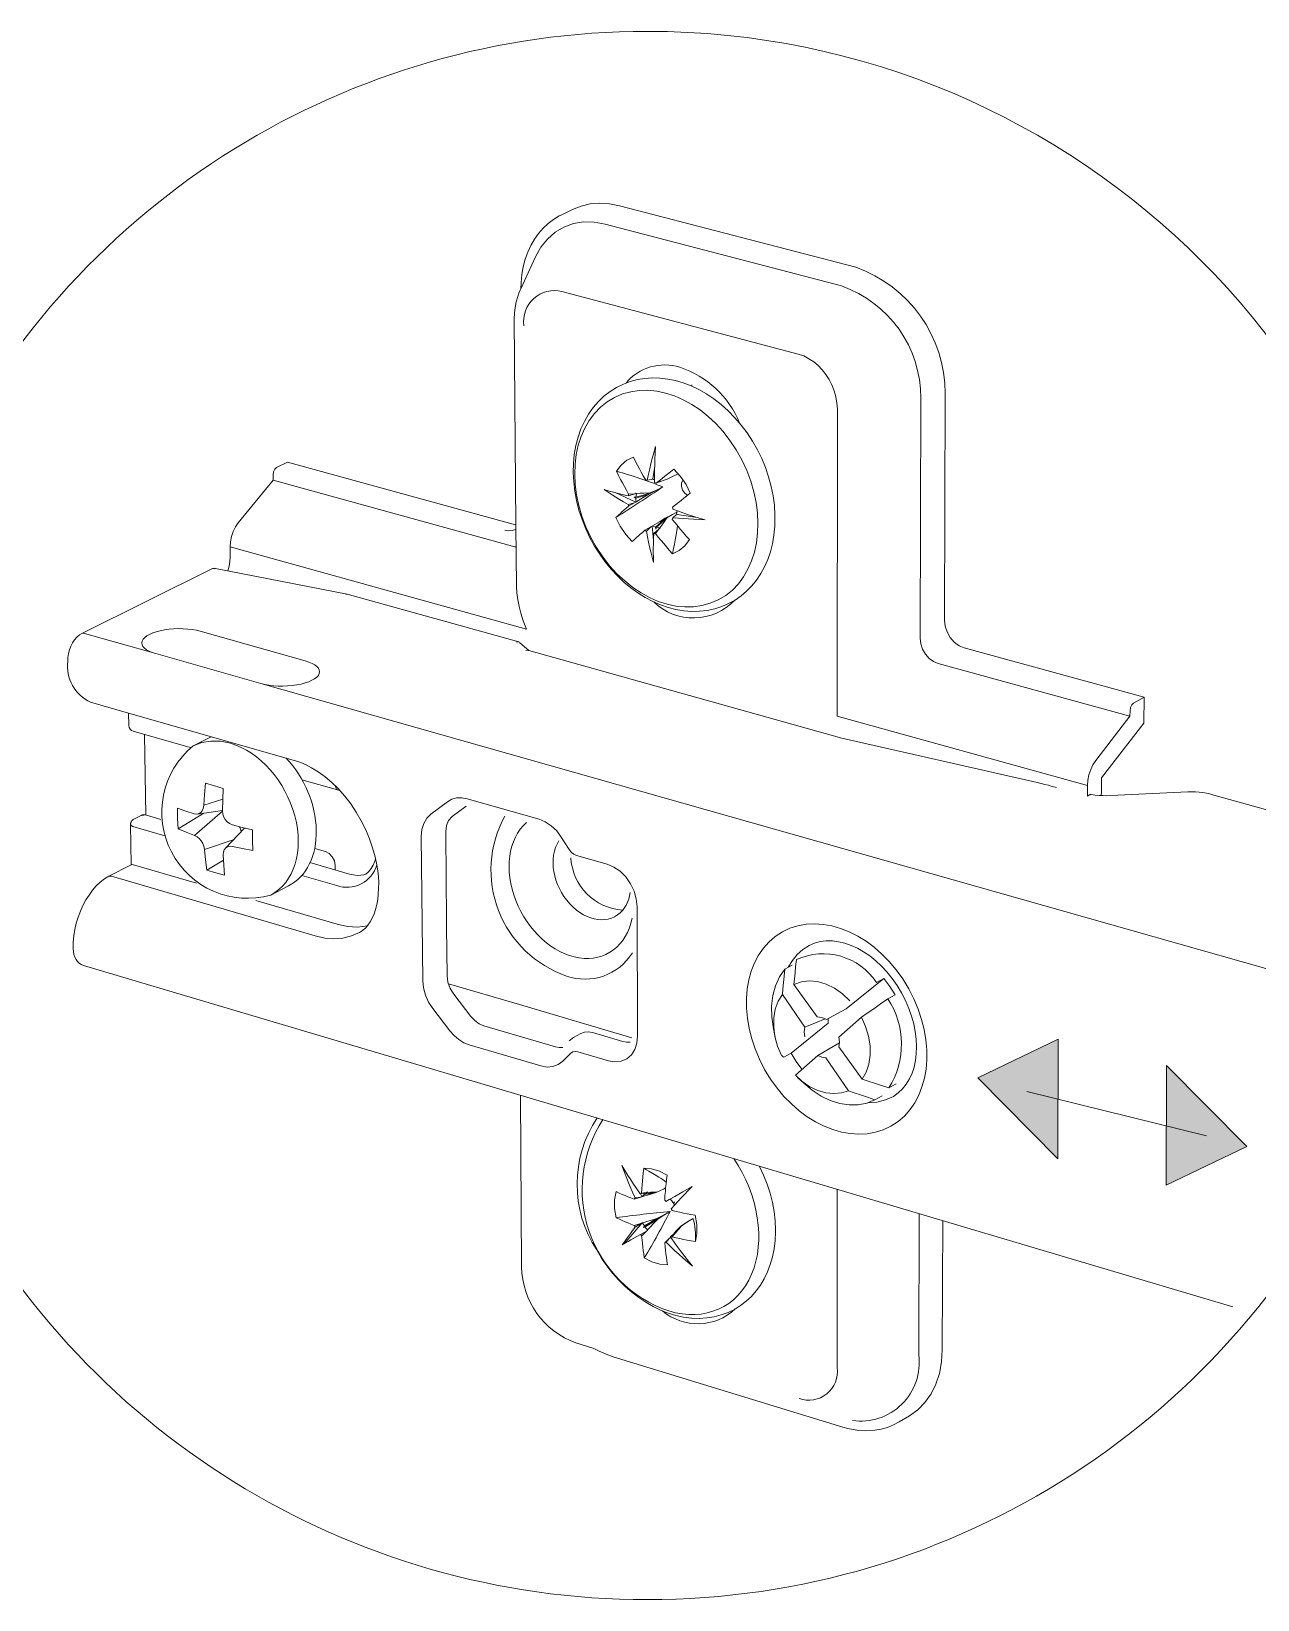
# Model space of a CAD drawing. Header units: metres. Extents: x -8.4 to 7.9, y -3.9 to 2.
# Drawn here: x 1.4515 to 1.593, y -2.1917 to -2.0108 of the extents above; entities that cross this region are included whole.
import ezdxf

# ---------------------------------------------------------------- set-up
doc = ezdxf.new("R2010")
doc.units = ezdxf.units.M
doc.header["$MEASUREMENT"] = 0
doc.layers.add('PDF15_Geometry_Num_Penna__7', color=7, linetype='Continuous', lineweight=18)
doc.layers.add('PDF15_Solid Fills_Num_Penna__7', color=7, linetype='Continuous', lineweight=18)

msp = doc.modelspace()

# ---------------------------------------------------------------- hatches: boundary and pattern name
at = {"layer": 'PDF15_Solid Fills_Num_Penna__7', "linetype": 'Continuous', "lineweight": 18}
for points in [[(1.560693547857015, -2.131476343434425), (1.569944790887308, -2.140825877198781), (1.569976065211783, -2.12704879264095)], [(1.591726464331733, -2.139426574566575), (1.582475221301439, -2.130077040802218), (1.582443946976965, -2.14385412536005)]]:
    msp.add_hatch(color=7, dxfattribs=at).paths.add_polyline_path(points)

# ---------------------------------------------------------------- linework, layer by layer
at = {"layer": 'PDF15_Geometry_Num_Penna__7', "color": 7, "linetype": 'Continuous', "lineweight": 18, "flags": 128}
for points in [[(1.613008493211338, -2.102077138100118, 0.002650102228188012), (1.613012960971977, -2.10123422059285, 0.4142055559349666), (1.522573571605644, -2.010794831226518, 0.2849895818995857), (1.441535839877793, -2.061039267375268)], [(1.55914219243772, -2.0819098155), (1.558543512512064, -2.081659620904203), (1.557990999446346, -2.081242629911209), (1.557514438311494, -2.080700541620315), (1.557154038953264, -2.080067608863092), (1.556929161667756, -2.079378084471104), (1.556862145258168, -2.078690049332663), (1.556929310593112, -2.052566010397618, 0.3195332450409939), (1.546617719037774, -2.038005578474376), (1.519374803913312, -2.030901839058005)], [(1.556138219109258, -2.083704961724841), (1.555584216789994, -2.083478595185787), (1.555077870584215, -2.083107771052731), (1.554659390337674, -2.082634188424973), (1.554342179332289, -2.082066782823791), (1.554139640849977, -2.081435339320114), (1.554071135186843, -2.080778578506147), (1.554139194073914, -2.053095142182658, 0.3193167631277198), (1.544968370735126, -2.040152039610816), (1.517713541582293, -2.033014047362877)], [(1.54450446825542, -2.054384240052429), (1.544459790649027, -2.053670887603699), (1.544334693351129, -2.052938174858866), (1.544144068897189, -2.052248650466879), (1.543859621469824, -2.051562104581985), (1.543543899717986, -2.050948532120864), (1.543171586331384, -2.050361766223578), (1.542754595338389, -2.049821167186232), (1.542291437485456, -2.049346095304927), (1.541771687997759, -2.04890527625519), (1.541229599706866, -2.048546366150506), (1.540619005752838, -2.048229155145121), (1.539997987023986, -2.048016191887984), (1.512734222349874, -2.040794801441446, 0.5384057657550445), (1.508351349162795, -2.044750258860708)], [(1.533232457087997, -2.055978634899218, 0.2200815542069322), (1.526320682453767, -2.049537762236342, 0.3057127767741586), (1.520120919940063, -2.051359119323608)], [(1.520832038508474, -2.069631813561984), (1.520085922481722, -2.068817191872099), (1.519452989724499, -2.067880451391408), (1.518955579039998, -2.06686329121921, 0.004392135110388998), (1.524377802277119, -2.06334016410447), (1.523621708251607, -2.063725285071571), (1.523734891521134, -2.063679118211633)], [(1.472627581867594, -2.072770117560332), (1.472694598277183, -2.072738843235858), (1.472763103940317, -2.072726929207486, 0.1526109228817179), (1.472321838114516, -2.07279379669172), (1.457345904451826, -2.080260913973416), (1.457085285081205, -2.080405371567418), (1.456781477357737, -2.080664501684493), (1.456508943958744, -2.080972777168599), (1.456272152644865, -2.081321262498459), (1.456080038937379, -2.081705489913432), (1.455923667315005, -2.082122480906427), (1.455798570017107, -2.08255287518134), (1.455731553607519, -2.083014543780726), (1.455707725550777, -2.08345685208401, 0.3220877746229376), (1.458350852744943, -2.088165573947046), (1.462732236678479, -2.089419525433122), (1.462766489510046, -2.090864101373139, 0.3482074046305161), (1.46326464482132, -2.091507458905188), (1.469836720721623, -2.093392853894942)], [(1.47447902187649, -2.092898272792179), (1.473338253659941, -2.092671906253125), (1.472219824246587, -2.092648078196382), (1.471169900496369, -2.092831256382591), (1.470186993155739, -2.093203569769194, 0.8102075464392725), (1.479132492432954, -2.110426191331996), (1.481199576355371, -2.109344993257303)], [(1.506125659737683, -2.10132506505918, 0.4649187037789394), (1.513263651985622, -2.119745642174715, 0.3509989021396029), (1.520853930535606, -2.117081367580189)], [(1.482712062257103, -2.108145846301734), (1.486756874889151, -2.109320867349851, 0.4285655854183933), (1.491375645837984, -2.106935827795277)], [(1.513749446492461, -2.10610095225716, 0.3771193290942174), (1.519736990375799, -2.112145236700616), (1.520142067340422, -2.111568895578156), (1.520436939542611, -2.110888306707446), (1.520617139221726, -2.110121341131046)], [(1.542189125766817, -2.12445495973917), (1.539501023115549, -2.120729294142118), (1.539557614750312, -2.120085936610069), (1.539624631159901, -2.119393433710989), (1.539693136823036, -2.118648806937784), (1.539772067260996, -2.117849077783363, -0.3692443407298804), (1.549022416739161, -2.120511267422924), (1.549859377232243, -2.120048109569991), (1.545533095679925, -2.123529984361495)], [(1.544685561486663, -2.127910176892194), (1.547384088912756, -2.131636289265309), (1.548063188529919, -2.131862655804364), (1.548795901274752, -2.13211285040016), (1.549598608936267, -2.132371980517235), (1.550456418978998, -2.132654938691053, 0.2917910106830705), (1.550333555561419, -2.122375068236255), (1.549486170293513, -2.122973748161911), (1.548693887406823, -2.123529239734722), (1.547959685408443, -2.124037075194047), (1.547283862149083, -2.124509615344323), (1.544674689935774, -2.126792641030968)], [(1.516405083416418, -2.16269913973631), (1.514348573194181, -2.162065015576249, -0.3131476000606295), (1.508080305017345, -2.153289440128679), (1.507932868916251, -2.133477900200799)], [(1.441505756956155, -2.141366774086837, 0.2851805604693938), (1.522573273754935, -2.191672269630991, 0.2943763051949701), (1.604966226210019, -2.13857442368732)], [(1.540089129341026, -2.168493378509325, 0.559375794138117), (1.544482725153642, -2.164912766207693), (1.544482725153642, -2.144334260703412)], [(1.521079254597177, -2.148513404005345), (1.520695027182204, -2.148364478650704), (1.520334627823973, -2.148220021056702), (1.520005502790216, -2.148083009730433), (1.519691270291924, -2.147948976911256), (1.519353209736889, -2.147800051556615), (1.518979407096741, -2.147631765905871, -0.01176958535517779), (1.525214018143428, -2.146899202086392)], [(1.523779866978236, -2.147780840185867), (1.524467902116676, -2.147326617854212), (1.525214018143428, -2.146899202086392, -0.0169326956545126), (1.522232532543516, -2.152247707272966), (1.522164026880382, -2.151800931209043), (1.522107435245619, -2.151389897230234), (1.522062757639226, -2.151008648322354), (1.522018080032833, -2.150613996132555), (1.521971913172895, -2.150188069618282), (1.521927235566503, -2.149723422511802), (1.521860219156914, -2.14964151356675), (1.521779799465408, -2.1495628809795), (1.521373233247238, -2.149790736772101), (1.521012833889007, -2.149990296747319), (1.520695622883622, -2.150188367468991), (1.520379901131784, -2.150362610133921), (1.520040351323202, -2.150554723841408), (1.519691865993342, -2.150761730084359), (1.519928657307222, -2.150410266247406), (1.520165448621101, -2.150069227185279), (1.520391815160155, -2.149754994686987), (1.520628606474034, -2.149437783681601), (1.520887736591109, -2.149101212380113), (1.521181119539752, -2.148716984965139)], [(1.528116871156088, -2.147347020627798), (1.528285156806832, -2.14841183691348), (1.528297070835204, -2.149426018578585), (1.52812878518446, -2.15037765159474, 0.07666360257734588), (1.5278797819915, -2.147698931240814), (1.527133665964749, -2.148129325515726)], [(1.546233193772092, -2.17102079070293, 0.4960148738410614), (1.553889446254181, -2.163455382687177), (1.553923699085748, -2.147134653072079)]]:
    msp.add_lwpolyline(points, format="xyb", dxfattribs=at)
for points in [[(1.513953027452255, -2.031332977959691), (1.514947848821257, -2.030936836516346), (1.515997772571475, -2.03069855594892), (1.517093863181632, -2.030609200736136), (1.518234631398181, -2.030676217145724), (1.519375399614731, -2.030902583684778)], [(1.512699224891533, -2.031941338033399), (1.512405841942891, -2.032088774134493), (1.511750570382471, -2.032481937070745), (1.511129551653618, -2.032958498205597), (1.510554699784704, -2.033500586496489), (1.510034950297007, -2.034099266422146), (1.509559878415703, -2.03476496275739), (1.509141398169162, -2.035488739980945), (1.508791423585756, -2.036254216303799), (1.508498040637113, -2.037068837993686), (1.508271674098059, -2.037938562064788), (1.508101899193768, -2.038842538967459), (1.50801403323453, -2.039776300941057), (1.507990205177788, -2.040480717868509), (1.509684975713601, -2.03678885832696)], [(1.509684528937537, -2.036789454028379), (1.510293633638019, -2.035693363418222), (1.511050174439594, -2.034744708909159), (1.51194372656744, -2.033962850797295), (1.512959397486091, -2.033367149378731), (1.514055488096248, -2.032969518681839), (1.515230509144365, -2.032775915720806), (1.516460632573699, -2.032789319002724), (1.517714584059775, -2.033014196288232)], [(1.512699373816888, -2.03194074233198), (1.513953325302964, -2.031333126885045)], [(1.507910083336991, -2.0406521309517), (1.507762647235896, -2.040999127028014), (1.50762861441672, -2.041359526386245), (1.507448414737604, -2.041982034368643), (1.507324806693252, -2.042626881154239), (1.507256301030117, -2.043285131221752), (1.507232472973375, -2.043947849049903), (1.507414161906036, -2.067711867889954), (1.507469264287254, -2.07482603208115)], [(1.507910232262346, -2.040652279877055), (1.507990651953852, -2.040481015719218)], [(1.515964413292035, -2.069189505258701), (1.515467002607534, -2.0681529847904), (1.515048522360993, -2.067092636265357), (1.514688123002762, -2.066006970430025), (1.514417078857316, -2.064910879819867), (1.514213051121458, -2.063825213984535), (1.514089443077106, -2.062741037402749), (1.514031362188796, -2.061668774849335), (1.514055190245538, -2.060621829606209), (1.514156459486694, -2.059579352123723), (1.51433665916581, -2.058575595233443), (1.51458536450806, -2.057592687892813), (1.51491300028827, -2.056654458158576), (1.51531956650644, -2.055784734087473), (1.515784213612919, -2.054947773594391), (1.516335237425091, -2.05418080801799), (1.516933917350748, -2.053479369597631), (1.517578764136343, -2.052871754150696), (1.518280202556701, -2.052329665859803), (1.519036743358277, -2.051853104724953), (1.51982753699142, -2.051470366563525), (1.520616841371018, -2.051175494361337), (1.521441887835728, -2.050961041850654), (1.52229969787846, -2.050827009031476), (1.523157507921192, -2.050768928143166), (1.524039146020665, -2.050791266946363), (1.524931208894964, -2.050895514694612), (1.525823271769263, -2.051077203627274), (1.526704909868738, -2.051333355237256), (1.527619311546233, -2.051686308327755), (1.528523288448903, -2.052100320813656), (1.529403437294831, -2.052609645526529), (1.529439179379945, -2.052633473583271)], [(1.527664584854044, -2.051709093907014), (1.527698837685611, -2.05164058824388), (1.527721176488808, -2.051572082580745)], [(1.529438881529236, -2.052634069284689), (1.530250524712029, -2.053174668322036), (1.531097909979935, -2.053843343164374), (1.531911042416275, -2.054564141880836), (1.532691411274593, -2.055356424767525), (1.533413699244602, -2.056202320781885), (1.534091309608217, -2.057109276191649), (1.53471232833707, -2.058054952193618), (1.535276755431159, -2.05904977356262), (1.53577416611566, -2.060065444481271), (1.536214985165397, -2.061115368231489), (1.536576873777174, -2.062190609291997), (1.536870256725817, -2.063282232141515), (1.537096623264871, -2.064367897976846), (1.537242570112419, -2.065452074558633), (1.537309586522007, -2.06654816516879), (1.537299161747183, -2.06762191697575), (1.537288736972358, -2.067881047092826)], [(1.544494341331304, -2.08976056449525), (1.544504766106129, -2.054384835753848)], [(1.520989899384393, -2.059904754023613), (1.520221444554446, -2.060268131888937), (1.519566172994026, -2.060820644954655), (1.519035998731504, -2.061533997403385), (1.519272790045383, -2.062019494059514), (1.519500645837984, -2.062470737884076), (1.51971360909512, -2.062878793355792), (1.51992955085935, -2.06327344554559), (1.520166342173229, -2.06370086131341), (1.520425472290304, -2.064174443941168)], [(1.522571337725325, -2.062560837723634), (1.52248198251254, -2.062548923695263), (1.522389648792663, -2.062548923695263), (1.522118604647217, -2.062075341067505), (1.521881813333337, -2.061636011271314), (1.521668850076201, -2.061241359081516), (1.521452908311971, -2.060833303609799), (1.521226541772917, -2.060393973813609), (1.520989750459038, -2.059905498650386)], [(1.523418127291813, -2.062809989841949), (1.523418127291813, -2.062074298590022), (1.523418127291813, -2.061408602254777), (1.523430041320184, -2.0607771587511), (1.52345238012338, -2.060147204500969), (1.523485143701401, -2.059442787573517), (1.52353131056134, -2.058686246771941), (1.523327282825482, -2.059399599220671), (1.523157507921192, -2.060054870781091), (1.523001136298818, -2.060649082946108), (1.522864124972549, -2.061240316604033), (1.522718178125001, -2.061862824586432), (1.522570742023906, -2.062561284499698)], [(1.479403238727692, -2.061939223293363), (1.479415152756063, -2.062575134557679), (1.475382254152387, -2.067464353950541)], [(1.479809209244443, -2.061103305277764), (1.479606670762131, -2.061286483463972), (1.479448809886212, -2.061600715962264), (1.479404132279819, -2.061938776517299)], [(1.481064352133356, -2.060483775802457), (1.479808911393734, -2.061103305277763)], [(1.507413864055327, -2.067712165740663), (1.507391525252131, -2.067712165740663), (1.507369186448935, -2.067700251712292), (1.481064501058711, -2.060483329026393)], [(1.52342959454412, -2.060923850225421), (1.523225566808262, -2.062413103771831), (1.523271733668201, -2.062481609434965)], [(1.52359966729912, -2.062909769829558), (1.523960066657351, -2.062628300909286), (1.524287702437562, -2.06235725676384), (1.5246034241894, -2.062110040675136), (1.524920635194785, -2.061871760107711), (1.52525869574982, -2.061600715962264), (1.525653347939618, -2.06129541898525)], [(1.526150609698765, -2.06181591309972), (1.52557575782985, -2.062110785301909)], [(1.525653199014263, -2.061295270059896), (1.526399315041015, -2.062121805778153), (1.52704416182661, -2.063058546258844), (1.52754157251111, -2.064074217177495)], [(1.507435309306396, -2.070251343037291), (1.507244684852455, -2.070229004234094), (1.507030232341772, -2.070184326627702), (1.479415003830708, -2.062575730259098)], [(1.520391666234801, -2.064368195827556), (1.519849577943907, -2.064244587783204), (1.519384930837428, -2.064128426006584), (1.518945601041237, -2.06401822124415), (1.518516696019871, -2.063905037974623), (1.518063962941763, -2.06378589769091), (1.517590380314005, -2.063633993829177), (1.518063962941763, -2.063948226327469), (1.518516696019871, -2.064244587783204), (1.518945601041237, -2.064515631928651), (1.519374506062603, -2.064774762045726), (1.519837663915536, -2.065044316937626), (1.520379752206429, -2.065349613914639)], [(1.522571486650679, -2.062560539872925), (1.523079322110005, -2.062493523463336)], [(1.522763451432811, -2.064189634327342), (1.52373444474507, -2.063678820360923)], [(1.522875443299502, -2.064029539571103), (1.523621559326252, -2.063724242594088)], [(1.523225864658972, -2.062413103771831), (1.523078428557877, -2.062493523463337)], [(1.523417829441104, -2.062493821314045), (1.523338899003144, -2.062481907285674), (1.523270393340009, -2.062481907285674)], [(1.523417829441104, -2.062809245215175), (1.523508673907434, -2.062855412075113), (1.523599518373766, -2.062909025202785)], [(1.524129394785578, -2.062685488245468), (1.523993872712855, -2.062764418683428), (1.523599220523057, -2.062910365530976)], [(1.524863447858603, -2.062447207678043), (1.524513473275197, -2.062575283483034), (1.524094993028656, -2.062719741077036)], [(1.525711428827929, -2.062031259162531), (1.524864043560021, -2.062446760901979)], [(1.525495784914408, -2.062134315507942), (1.525576204605914, -2.0621104874512), (1.525711726678638, -2.06203155701324)], [(1.526704760943383, -2.062528520921677), (1.526534986039093, -2.06285466744834), (1.526512647235896, -2.063273147694881), (1.526636255280248, -2.063700563462701), (1.52689687465087, -2.064063941328024), (1.527234935205905, -2.064311157416729)], [(1.518855650127034, -2.063997669545209), (1.521248880576113, -2.065080356873449)], [(1.518955876890707, -2.066862546592437), (1.519204582232958, -2.066639158560475), (1.519441373546837, -2.066427684556885), (1.519657315311066, -2.066219189060388), (1.51988368185012, -2.066019629085169), (1.520130897938824, -2.06580368732094), (1.520413856112642, -2.065562428246421)], [(1.520379752206429, -2.065350209616058), (1.521113954204809, -2.065158095908572)], [(1.521114698831582, -2.065157946983217), (1.520413260411223, -2.06556302394784), (1.520390921608027, -2.06545132993186), (1.520380496833202, -2.065350060690704)], [(1.521124081128924, -2.064119043709242), (1.520391368384091, -2.064367749051492), (1.520413707187287, -2.064269458317429), (1.520424131962112, -2.064175635344005)], [(1.520424876588885, -2.064174890717232), (1.521124825755697, -2.064118299082469)], [(1.522875145448792, -2.064029539571103), (1.522108179872391, -2.064269309392075), (1.521271219379309, -2.06452397174851), (1.521056766868627, -2.06452397174851)], [(1.5210575114954, -2.06452397174851), (1.521271964006083, -2.064641622778677)], [(1.521114252055518, -2.065158095908572), (1.521249774128241, -2.065079165470612)], [(1.521271219379309, -2.064038177241672), (1.521123783278215, -2.064118596933178)], [(1.522763004656748, -2.064189783252696), (1.522097308321503, -2.064571032160577), (1.521294600659988, -2.065044614788335), (1.521249923053596, -2.065078867619903)], [(1.522763451432811, -2.064189932178051), (1.522051588237628, -2.064401406181641), (1.521271219379309, -2.064641176002613), (1.521271219379309, -2.064840735977832), (1.521295047436052, -2.06504476371369)], [(1.521271666155374, -2.064038028316317), (1.521316343761766, -2.064108023232998), (1.521285069437291, -2.064312050968856), (1.521271666155374, -2.064523524972446)], [(1.521316343761766, -2.064108023232998), (1.521758652065049, -2.064073770401431), (1.522163729029673, -2.064049942344688), (1.522875592224856, -2.064029092795039)], [(1.527540976809692, -2.064073770401431), (1.527155260141172, -2.064382045885537), (1.526806774811313, -2.064648622270345), (1.526489563805927, -2.064895838359049), (1.526173842054089, -2.065146032954845), (1.525846206273878, -2.065408141579014), (1.525484317662101, -2.065689610499285)], [(1.524649739974693, -2.066954135685541), (1.523982554385902, -2.067348787875339), (1.523181335977934, -2.067813434981819)], [(1.523564074139361, -2.068221192602826), (1.52353131056134, -2.06796206248575), (1.524119565712172, -2.06742742046259), (1.524649739974693, -2.066953837834832)], [(1.524005786741226, -2.068060502145168), (1.523813673033739, -2.068041141849065), (1.523621559326252, -2.067991996482033), (1.524266406111848, -2.067427569387944), (1.524830833205937, -2.066921223182165)], [(1.524830088579163, -2.066920776406102), (1.524468199967386, -2.067442015147344), (1.524253747456703, -2.067735398095987), (1.524005042114453, -2.068061544622651)], [(1.525439491130354, -2.066536846841837), (1.524650186750757, -2.066953837834832)], [(1.525993493449618, -2.06624301711713), (1.525496082765117, -2.066502147234206), (1.524830386429873, -2.066920627480747)], [(1.52548491336352, -2.071045561953591), (1.52625187893992, -2.070682184088267), (1.526919064528711, -2.070129671022549), (1.527450728044779, -2.069419297080912), (1.527078414658177, -2.069000816834371), (1.52673737559605, -2.068613610912305), (1.526423143097758, -2.068253211554073), (1.526128270895568, -2.067892812195843), (1.525812549143729, -2.067508584780869), (1.525461085306777, -2.067079679759503)], [(1.52585782245154, -2.066580630896102), (1.525507847868134, -2.066888906380208), (1.525484019811392, -2.066987197114271), (1.525461681008196, -2.067079530834149)], [(1.525484466587455, -2.065690355126058), (1.525508294644198, -2.065791624367214), (1.525518719419023, -2.065903318383195)], [(1.525508443569553, -2.066888757454853), (1.526162225876426, -2.066943859836071), (1.526771330576908, -2.066987048188917), (1.527337246924543, -2.067034704302402), (1.527925502075375, -2.067065978626876), (1.528567370353877, -2.06710172071199), (1.529268808774236, -2.067135973543557), (1.528567370353877, -2.066931945807699), (1.5279359268502, -2.066729407325388), (1.527347671699368, -2.066537293617901), (1.526783244605279, -2.066357093938786), (1.526186053933169, -2.066144130681649), (1.525518868344377, -2.065902871607131)], [(1.52600510962728, -2.066502742935624), (1.525857673526185, -2.066580184120038)], [(1.52600481177657, -2.066503338637043), (1.525960134170179, -2.066446747002279), (1.525982472973375, -2.066266547323163), (1.52600481177657, -2.066074433615677)], [(1.528320452115882, -2.066850185788002), (1.526004662851216, -2.066503189711688)], [(1.4741969572548, -2.073009291679885), (1.474344393355894, -2.072489542192189), (1.474433748568679, -2.071944475394203), (1.474468001400246, -2.071426215160053), (1.474444173343504, -2.070251194111936), (1.474478426175071, -2.069655492693372), (1.47460352347297, -2.06905532351417), (1.474795637180456, -2.068465579109791), (1.475065192072357, -2.067929447833084), (1.475382403077742, -2.067464800726605)], [(1.506125659737684, -2.068334375872353), (1.506556054012596, -2.068399903028395), (1.506971555752044, -2.068365650196827), (1.507357272420564, -2.068230128124104)], [(1.522289273103635, -2.068334375872353), (1.522016739704642, -2.068581591961057), (1.521768034362391, -2.068794555218193), (1.521531243048512, -2.069000072207598), (1.52131679053783, -2.069189207407992), (1.521090423998775, -2.069405149172221), (1.520831293881701, -2.069631515711275)], [(1.522468877081331, -2.068436240814927), (1.522592485125684, -2.06911087267145), (1.522717582423582, -2.069709552597107), (1.522841190467934, -2.070262065662825), (1.522978201794204, -2.070819046489182), (1.523136062670123, -2.071426661936117), (1.523305837574414, -2.072061083946887), (1.523282009517671, -2.071469850288962), (1.523271584742846, -2.070908401701966), (1.523271584742846, -2.070390141467816), (1.523282009517671, -2.069879327501398), (1.523292434292496, -2.069314900407309), (1.52332817637761, -2.068695370932002)], [(1.522988924419738, -2.067930043534503), (1.523136360520832, -2.067857070110729)], [(1.52329288106856, -2.069484079610181), (1.523136509446187, -2.067857814737502)], [(1.52318088920187, -2.067813881757883), (1.523349174852614, -2.067892812195843), (1.523530863785276, -2.067962807112524)], [(1.523327729601546, -2.068695073081293), (1.523904070724006, -2.0681946838897)], [(1.525484317662101, -2.071046306580364), (1.525112004275499, -2.070614423051905), (1.524773943720464, -2.07023913115821), (1.524479071518274, -2.069880221053526), (1.524173774541261, -2.069515353934655), (1.523847628014597, -2.069122190998403), (1.523508078206016, -2.068706689258955), (1.523417233739685, -2.068694775230584), (1.523327878526901, -2.068694775230584)], [(1.523903623947942, -2.068194832815054), (1.523507482504598, -2.068707136035019)], [(1.523564818766134, -2.068221043677471), (1.523621410400898, -2.067991698631324)], [(1.523903326097233, -2.068194832815054), (1.524038848169956, -2.068130794912559), (1.524006084591935, -2.068060799995878)], [(1.526072126036869, -2.067836965187852), (1.525981281570537, -2.068387989000024), (1.52586809830101, -2.069067088617186), (1.525790657116597, -2.069475144088902), (1.525711726678638, -2.069924898659918), (1.525607478930389, -2.070443158894068), (1.525483870886037, -2.071046306580364)], [(1.508622840084302, -2.079759780155049), (1.474444471194213, -2.070250896261227)], [(1.472763550716381, -2.072726631356777), (1.487942022861383, -2.07569918143541), (1.487953936889754, -2.075708116956688)], [(1.487784906612236, -2.075731349312012), (1.48786234779665, -2.075700074987537), (1.48794127823461, -2.075700074987537)], [(1.4879537879644, -2.075707372329915), (1.507741499835538, -2.081220588958722), (1.507820430273497, -2.081251863283196), (1.507888935936632, -2.081309944171506), (1.508916520883654, -2.082215410327723), (1.508836101192148, -2.082188603763887)], [(1.507469562137963, -2.074826627782569), (1.507515728997902, -2.075571254555773), (1.507627423013882, -2.076350134160545), (1.507786773143348, -2.077118588990492), (1.507990800879206, -2.077909382623636), (1.508260355771106, -2.078779106694739), (1.508622244382884, -2.079760524781822)], [(1.471000274517433, -2.07998957197726), (1.48311981987811, -2.083410387373362)], [(1.457345308750408, -2.080260020421288), (1.457492744851502, -2.080213853561349), (1.457649116473875, -2.080236192364545)], [(1.45764926539923, -2.080236788065964), (1.465871434228954, -2.082564491359001)], [(1.507481178315625, -2.081231609434965), (1.507606275613523, -2.081207781378223), (1.507741797686247, -2.08122118466014)], [(1.465872178855728, -2.082564491359001), (1.478003638244776, -2.086007645558299)], [(1.508566099524184, -2.082203049523287), (1.508701621596907, -2.082179221466546), (1.50883714366963, -2.08218964624137)], [(1.545013495117582, -2.092299295015813), (1.508916967659718, -2.082215559253077)], [(1.556138516959968, -2.083705259575551), (1.578264356898968, -2.089791838819725), (1.578276270927339, -2.089145502780583)], [(1.559142043512365, -2.081909666574645), (1.579890323920937, -2.087601593629021), (1.578681050041253, -2.088267289964266)], [(1.478002893618003, -2.086007645558299), (1.596516201587693, -2.119608184072382)], [(1.579890770697001, -2.087601742554376), (1.579866942640259, -2.090571314125915), (1.574989637275769, -2.096897663191061)], [(1.578681645742672, -2.088267885665684), (1.57847910726036, -2.088471913401542), (1.578333160412812, -2.088789124406928), (1.578276568778048, -2.089146545258066)], [(1.482000943688693, -2.094928721077354), (1.462732981305252, -2.089419972209186)], [(1.544494043480595, -2.089760862345959), (1.573361734224189, -2.097790917468197), (1.573406411830581, -2.097177345007077), (1.57353150912848, -2.096557815531771), (1.573735536864338, -2.095947221577743), (1.573996156234959, -2.095382794483654), (1.574311877986798, -2.09490772260235)], [(1.574311431210734, -2.094908318303768), (1.578263910122904, -2.089791243118306)], [(1.464720390162935, -2.101177331107377), (1.464562529287015, -2.091882899724238)], [(1.472265544330462, -2.092142178766667), (1.470186546379675, -2.093204016545257)], [(1.569770994998442, -2.098003285023915), (1.569285498342313, -2.097878187726017), (1.5688551040674, -2.097751601174572), (1.568438113074406, -2.097654799694055), (1.568007718799493, -2.097537148663889), (1.567546050200106, -2.097428433155001), (1.567038214740781, -2.097313760631928), (1.545013644042937, -2.092299443941168)], [(1.487105658069719, -2.098366662889239), (1.486937372418975, -2.098173059928206), (1.486168917589028, -2.097418008380176), (1.485400462759081, -2.09676124756621), (1.484621583154309, -2.096196820472121), (1.483853128324362, -2.09572025933727), (1.483209770792314, -2.09539262355706), (1.482588752063461, -2.095124557918707), (1.482000496912629, -2.09492797645058)], [(1.471621888947704, -2.097516745890303), (1.471498280903352, -2.098794525433123), (1.471407436437021, -2.10006039094757), (1.471350844802258, -2.10040887627743), (1.471225747504359, -2.100702259226072), (1.471057461853615, -2.100894372933559), (1.470865348146128, -2.101019470231457), (1.470604728775506, -2.101086486641046), (1.470311345826864, -2.1010432982882)], [(1.471621293246285, -2.097517341591722), (1.472628028643658, -2.097810724540365), (1.473654124337134, -2.098105596742553)], [(1.473654422187843, -2.09810485211578), (1.473597830553079, -2.099390077926331), (1.473563577721512, -2.100679771497521)], [(1.482734996761718, -2.097100797374791), (1.486846825803353, -2.098274329169362), (1.486721728505455, -2.098195398731402), (1.486642798067495, -2.0980509411374), (1.486610034489475, -2.097845424147996)], [(1.573610588491794, -2.098860648290583), (1.573351458374718, -2.099009573645223), (1.573361883149543, -2.097791364244261)], [(1.574932449939586, -2.098928111476235), (1.574965213517607, -2.098512609736787), (1.574977127545979, -2.098104554265071), (1.57498904157435, -2.096898258892479)], [(1.473597681627725, -2.099335273395823), (1.471406989660957, -2.100060539872925)], [(1.487117274247382, -2.098366662889239), (1.486846230101935, -2.098274329169362)], [(1.490098759847293, -2.108009132826174), (1.490415970852678, -2.107727663905902), (1.490709353801321, -2.107355350519301), (1.490946145115199, -2.106947295047584), (1.491138258822686, -2.106485626448197), (1.491217189260646, -2.10620266827438), (1.491184425682625, -2.106019490088172), (1.490889553480436, -2.104972544845046), (1.490527664868659, -2.103910707066456), (1.490088335072468, -2.102883122119434), (1.489579010359596, -2.101846601651133), (1.488992244462311, -2.100835398493122), (1.488359311705087, -2.099888233237605), (1.4876697873131, -2.098997659616852), (1.487105360219011, -2.098366216113175)], [(1.499541818734364, -2.099640719298192), (1.497610256884671, -2.101077848970477)], [(1.501777188307523, -2.099300424862838), (1.501168083607042, -2.099190220100403), (1.500581317709757, -2.099212558903599), (1.500027315390493, -2.09936148425824), (1.499541818734364, -2.099641463924965)], [(1.510101817781242, -2.101674592866523), (1.501776890456814, -2.099300722713547)], [(1.573610439566439, -2.098861095066647), (1.57364320314446, -2.098840245516997), (1.573678945229574, -2.098826842235079), (1.57370128403277, -2.098826842235079), (1.573735536864338, -2.098817906713801), (1.57375936492108, -2.098817906713801), (1.573790639245555, -2.098817906713801)], [(1.573790788170909, -2.098818204564511), (1.574233096474193, -2.098880753213459), (1.57469476507358, -2.098916495298573), (1.575157922926513, -2.098940323355316), (1.575610656004621, -2.098950748130141), (1.576061899829183, -2.098928409326945)], [(1.587660951075391, -2.098795121134541), (1.587468837367904, -2.098738529499777), (1.587074185178106, -2.098658109808271), (1.586667618959936, -2.098591093398683), (1.586249138713395, -2.09854641579229), (1.585809808917204, -2.098512162960723), (1.585367500613921, -2.098497270425259), (1.58492817081773, -2.098512162960723), (1.576062644455956, -2.098927664700171)], [(1.608326875762846, -2.105768550865601), (1.608048385349667, -2.105524313283991), (1.607256102462978, -2.104980735739551), (1.606377442870596, -2.104465454012494), (1.60539304627642, -2.103988892877643), (1.604320783723005, -2.103539138306627), (1.603168101478085, -2.103117679552994), (1.601948402823576, -2.102758769448309), (1.587660504299326, -2.098794376507768)], [(1.463050043385282, -2.106903213142611), (1.462957709665405, -2.102270145359732), (1.462957709665405, -2.102258231331361), (1.462957709665405, -2.102238871035257), (1.462957709665405, -2.102226957006886), (1.462969623693776, -2.102218021485608), (1.462969623693776, -2.102203128950143), (1.462969623693776, -2.102182279400494), (1.462969623693776, -2.102168876118576), (1.462969623693776, -2.102148026568926), (1.462969623693776, -2.102136112540555), (1.462981537722147, -2.102136112540555), (1.462981537722147, -2.102124198512184), (1.462981537722147, -2.102104838216081), (1.462981537722147, -2.102092924187709), (1.462991962496972, -2.102078031652245), (1.462991962496972, -2.102057182102596), (1.462991962496972, -2.102046757327771), (1.463003876525344, -2.102046757327771), (1.463003876525344, -2.102033354045853), (1.463003876525344, -2.102022929271028), (1.463014301300169, -2.10201399374975), (1.463014301300169, -2.102002079721379), (1.463014301300169, -2.101991654946553), (1.463027704582086, -2.101991654946553), (1.463027704582086, -2.101976762411089), (1.463038129356911, -2.10195591286144), (1.463038129356911, -2.101943998833068), (1.463050043385282, -2.10193506331179), (1.463050043385282, -2.101921660029872), (1.463058978906561, -2.101912724508594), (1.463072382188479, -2.101900810480222), (1.463072382188479, -2.101888896451851), (1.463082806963304, -2.101874003916387), (1.463094720991675, -2.101866557648655), (1.463094720991675, -2.101854643620284), (1.4631051457665, -2.101845708099005), (1.463117059794871, -2.101830815563541), (1.463127484569696, -2.101821880042263), (1.463127484569696, -2.101809966013891), (1.463139398598067, -2.101809966013891), (1.463139398598067, -2.101799541239067), (1.463149823372892, -2.101799541239067), (1.463149823372892, -2.101787627210695), (1.463163226654809, -2.101787627210695), (1.463163226654809, -2.101775713182324), (1.463173651429635, -2.101775713182324), (1.463173651429635, -2.101763799153953), (1.463184076204459, -2.101763799153953), (1.463184076204459, -2.101753374379128), (1.46319599023283, -2.101753374379128), (1.463206415007655, -2.101741460350757), (1.463218329036027, -2.101729546322385), (1.463230243064398, -2.101720610801107), (1.463240667839222, -2.101720610801107), (1.463240667839222, -2.101705718265643), (1.463251092614048, -2.101705718265643), (1.463264495895965, -2.101698271997911), (1.46327492067079, -2.101698271997911), (1.46327492067079, -2.101681890208901), (1.463286834699161, -2.101681890208901), (1.463297259473987, -2.101674443941168), (1.463309173502358, -2.101661040659251), (1.463319598277183, -2.101661040659251), (1.463331512305554, -2.101650615884425)], [(1.463331512305554, -2.10165076480978), (1.464189322348285, -2.101223349041961)], [(1.466471454482803, -2.101682634835673), (1.46469775350903, -2.101164374601523)], [(1.468391102304124, -2.100399940756152), (1.469329332038362, -2.100726087282815), (1.470310750125446, -2.1010432982882)], [(1.46843622668658, -2.102758769448309), (1.468391549080188, -2.101583748400192), (1.468391549080188, -2.100399791830797)], [(1.471407436437021, -2.100975835102548), (1.468436375611935, -2.1027584715976)], [(1.473564322348285, -2.10074902178743), (1.470344556180949, -2.103539882933401)], [(1.470683212437403, -2.101077700045122), (1.473564918049704, -2.100656241291488)], [(1.473563726646867, -2.100679175796103), (1.473597979478434, -2.101066381718169), (1.473711162747961, -2.101414867048029), (1.473879448398706, -2.101705271489579), (1.474095390162935, -2.101955466085376), (1.474376859083206, -2.102168429342512), (1.474704494863416, -2.102320333204246), (1.475846752333512, -2.102610737645796), (1.477020284128082, -2.102893695819613)], [(1.497610405810025, -2.101077700045122), (1.497135333928721, -2.101540857898055), (1.496785359345315, -2.10214847334499), (1.496570906834632, -2.102860336540174), (1.496503890425043, -2.10364964091977)], [(1.500060972520642, -2.101356935085074), (1.499654406302472, -2.101799243388357), (1.499407190213768, -2.102386009285643), (1.499326770522262, -2.103072555170537)], [(1.501698704645628, -2.100149746160355), (1.500060525744578, -2.101357530786492)], [(1.512654249434432, -2.103718891209679), (1.51212407517191, -2.103018942042866), (1.511503056443058, -2.102418772863664), (1.51081353205107, -2.101967529039102), (1.510101668855887, -2.101674146090459)], [(1.462957113963987, -2.10227103891186), (1.463037533655493, -2.102396136209758), (1.463229647362979, -2.102488469929636), (1.466912571383249, -2.103562221736596)], [(1.46843652453729, -2.102758620522954), (1.469374754271527, -2.103154761966299), (1.47034425833024, -2.103538989381272), (1.470637641278882, -2.10368493622882), (1.470910174677875, -2.103911302767875), (1.471112713160187, -2.104168943631404), (1.471282488064477, -2.104453391058768), (1.471418010137201, -2.104788473106709), (1.47149694057516, -2.105162275746858)], [(1.473879895174769, -2.105028242927681), (1.476116754001476, -2.102679690084995)], [(1.475540710729725, -2.102532105058545), (1.47564197997088, -2.102815063232363), (1.47572091040884, -2.103096532152634)], [(1.477019837352018, -2.102893546894259), (1.47703175138039, -2.104081971224293), (1.477054090183586, -2.105254013765317)], [(1.499338237774569, -2.104134541874481), (1.499326323746198, -2.103072704095892)], [(1.474806210880636, -2.104056207137941), (1.471497089500515, -2.105162722522922)], [(1.471779749823623, -2.107535103422352), (1.471621888947704, -2.106360082374235), (1.471498280903352, -2.105162722522922)], [(1.474738896620338, -2.104812896864871), (1.474412750093675, -2.104778644033304), (1.474140216694682, -2.104847149696438), (1.473936188958824, -2.104981182515615), (1.473778328082904, -2.105176274730194), (1.473666634066924, -2.105445829622095), (1.473642806010181, -2.10578389017713), (1.473711311673316, -2.10697380376071), (1.473812580914472, -2.108126486005631)], [(1.477054685885005, -2.105254460541381), (1.475879664836888, -2.105050432805523), (1.474738896620338, -2.104812152238098)], [(1.48544633176831, -2.105391174016941), (1.484204294310605, -2.105027796151618)], [(1.486564612256309, -2.106982292505925), (1.486473767789978, -2.106472967793053), (1.486236976476099, -2.105987471136924), (1.485875087864322, -2.10560324372195), (1.485446182842956, -2.10539176971836)], [(1.496503741499688, -2.103649045218352), (1.49667351640398, -2.120298899867206)], [(1.499371745979363, -2.107581419207645), (1.499338982401343, -2.104135286501255)], [(1.513580714065653, -2.105163020373632), (1.512654398359786, -2.103718444433615)], [(1.514427056856077, -2.105853587243101), (1.514111335104238, -2.105707640395553), (1.513817952155596, -2.105484252363592), (1.513581160841717, -2.105162573597568)], [(1.456340360457291, -2.11656057561501), (1.456352274485662, -2.115848712419826), (1.45641929089525, -2.115114510421447), (1.456532474164778, -2.114381797676613), (1.456700759815522, -2.11366993448143), (1.456916701579751, -2.1129565820327), (1.457175831696826, -2.112271525401352), (1.457470703899015, -2.111616253840932), (1.45780876445405, -2.110978853323068), (1.458170653065828, -2.110405490707701), (1.458565305255626, -2.109861913163262), (1.458994210276992, -2.109364502478761), (1.4594469433551, -2.108934108203849), (1.459942864786055, -2.108549880788876), (1.460452189498926, -2.108247562318954), (1.463049447683864, -2.106904255620093)], [(1.463072531113833, -2.106892192666368), (1.463163375580164, -2.106880278637996), (1.463309322427712, -2.106916020723109)], [(1.463309620278422, -2.106915425021691), (1.470559306542341, -2.109024208043406)], [(1.473677654543167, -2.106394633056512), (1.471780345525042, -2.107535401273061)], [(1.483661312467584, -2.106664783649831), (1.488213960558958, -2.107985751545495), (1.488665204383519, -2.108089999293744), (1.489106023433256, -2.108134676900137), (1.489524503679797, -2.108125741378858), (1.489884903038028, -2.108067660490548), (1.490099355548711, -2.108009579602238)], [(1.486574888105779, -2.107512317843092), (1.486564463330954, -2.10698214358057)], [(1.517962693700607, -2.106857195208027), (1.514427205781432, -2.105853438317747)], [(1.521396316677208, -2.111750286660108), (1.521305472210877, -2.110856734532263), (1.521047831347349, -2.109951268376046), (1.520639775875632, -2.109108350868778), (1.520097687584739, -2.108326492756914), (1.519442416024319, -2.107671221196494), (1.518718638800765, -2.107176789019086), (1.517962097999189, -2.106856599506608)], [(1.460451891648217, -2.108247562318954), (1.46058741372094, -2.108216287994479), (1.460755699371685, -2.108226712769304)], [(1.460755848297039, -2.108227159545368), (1.484271161794839, -2.115126871225882)], [(1.473812878765181, -2.108126039229567), (1.472785293818159, -2.10784308105575), (1.471780047674333, -2.107534805571643)], [(1.499428337614127, -2.114120135828509), (1.499371745979363, -2.107580823506227)], [(1.477426999271607, -2.111037083136733), (1.486812275121077, -2.113783266676312)], [(1.521463184161442, -2.126645204929874), (1.521396167751853, -2.111751180212236)], [(1.486811977270368, -2.113782819900248), (1.487998912346856, -2.114030035988951), (1.489162019366602, -2.11409705239854), (1.490280448779954, -2.113974933607734)], [(1.500253533004192, -2.121858148330296), (1.499845477532476, -2.121187984234412), (1.499575922640576, -2.120458249996672), (1.499485078174245, -2.119713623223467), (1.499428486539482, -2.114119986903155)], [(1.489377365429412, -2.114731176558601), (1.488451049723546, -2.115127318001946), (1.487468142382915, -2.115365598569371), (1.486428643407522, -2.115441550500238), (1.485366805628932, -2.115365598569371), (1.484270715018775, -2.115127318001946)], [(1.538847091883321, -2.118727737375744), (1.539320674511079, -2.117959282545797), (1.539885101605168, -2.11726975815381), (1.540518034362392, -2.116685970763617), (1.5412403223324, -2.116219834403592)], [(1.457515530430762, -2.118526985997689), (1.457265335834965, -2.118410824221068), (1.457040458549458, -2.118267855880613), (1.4568364308136, -2.118072763666034), (1.45667856993768, -2.117856821901804), (1.456532623090132, -2.117564928206708), (1.45642986459543, -2.117250695708416), (1.456362848185841, -2.116921570674659), (1.456340509382645, -2.116561171316429)], [(1.590135494768104, -2.157891084661729), (1.457515977206826, -2.118527134923043)], [(1.537117919590585, -2.125833561747081), (1.536925805883098, -2.124509615344323), (1.536901977826355, -2.123222900280226), (1.537050903180996, -2.122003201625716), (1.537354710904464, -2.120863922662713), (1.537840207560593, -2.119836337715691), (1.538462715542992, -2.118945764094939)], [(1.540754974601625, -2.125650383560872), (1.538157716416688, -2.12186916880654), (1.538226222079823, -2.121215386499666), (1.538293238489411, -2.120510969572215), (1.538373658180917, -2.11976634279901), (1.538463013393701, -2.118945764094939)], [(1.539297888931819, -2.118480372361686), (1.538462417692283, -2.118945019468165)], [(1.496673814254689, -2.120298304165788), (1.49676465872102, -2.121124839884045), (1.496988046752981, -2.121958821870034), (1.497349935364759, -2.122771954306373), (1.497835432020888, -2.123506156304753)], [(1.507819983497433, -2.123044785556075), (1.499632067499276, -2.120650065853449)], [(1.539501469891613, -2.1207286984407), (1.540348855159519, -2.120420422956593), (1.541263256837015, -2.120310218194159), (1.542223825374449, -2.120389148632118), (1.543205243461532, -2.12067061755239), (1.544165811998966, -2.121147178687241), (1.545080213676461, -2.121790536219289), (1.545927598944368, -2.122590265373711)], [(1.549859377232243, -2.120048109569991), (1.550559326399055, -2.120941661697836), (1.551169920353083, -2.121912655010095)], [(1.500253086228128, -2.121858744031715), (1.502217411655842, -2.124399410581889)], [(1.520808806153149, -2.126863231649068), (1.507819536721369, -2.123044785556075)], [(1.538066127323584, -2.128916763364211), (1.537614883499022, -2.127843011557251), (1.537309586522007, -2.126735006918723), (1.53716363967446, -2.125641894815658), (1.537174064449285, -2.124565164501604), (1.537345328607122, -2.123565875371964), (1.537683389162156, -2.122660409215747), (1.538158461043461, -2.121869615582604)], [(1.551169771427728, -2.12191250608474), (1.550332810934646, -2.122375663937674)], [(1.497835878796951, -2.123506603080816), (1.499800204224665, -2.126060672912908)], [(1.502217858431906, -2.124399559507244), (1.502670591510014, -2.124885056163373), (1.503168002194515, -2.125245455521604), (1.503708601231861, -2.125483736089029)], [(1.543454395579846, -2.125187821409358), (1.539174280887467, -2.12864586814412)], [(1.540743209498609, -2.126761366706494), (1.540686617863845, -2.126196939612405), (1.54075512352698, -2.125650383560872), (1.541985246956314, -2.125155951383465), (1.543115590398038, -2.124692793530532)], [(1.54323919844239, -2.124758022835864), (1.542710513433415, -2.124522720775532), (1.542189274692172, -2.124454215112396)], [(1.54553264890386, -2.12352983543614), (1.54443804754725, -2.124118090586972), (1.54323919844239, -2.124758469611928)], [(1.543454395579846, -2.124635159418285), (1.543442481551475, -2.124906203563732), (1.543454395579846, -2.125187672484003)], [(1.547283713223728, -2.124510062120387), (1.547767720626311, -2.125583813927348), (1.548096845660068, -2.126691818565877), (1.548277045339183, -2.127799823204405), (1.548288959367554, -2.12888399978619), (1.54814152326646, -2.129896692197749), (1.547836226289446, -2.130827475664255), (1.547383493211338, -2.131636140339955)], [(1.499800651000729, -2.126060375062199), (1.500286147656859, -2.126612888127917), (1.500840149976123, -2.127079024487943), (1.501428405126955, -2.127439423846174), (1.502037509827436, -2.127674725906506), (1.510305845517099, -2.130124547990349)], [(1.503708601231861, -2.125483140387611), (1.511976936921525, -2.127909134414711)], [(1.513580714065653, -2.127209334173254), (1.513671558531984, -2.127133382242387), (1.513760913744768, -2.127054451804427), (1.513862182985924, -2.126974032112921), (1.513964941480626, -2.12690403719624), (1.514066210721782, -2.126837020786651)], [(1.514912851362916, -2.126389202245246), (1.514066955348556, -2.126837467562715)], [(1.519758137776158, -2.127302561445259), (1.516246477913725, -2.12627348724469), (1.515771406032421, -2.126197535313823), (1.515320162207859, -2.126227320384751), (1.514912106736143, -2.12638964902131)], [(1.518087642073151, -2.129513060484194), (1.518844182874727, -2.129638157782092), (1.519554556816364, -2.12957263062605), (1.520199403601959, -2.129300097227057), (1.520741491892852, -2.128850342656042), (1.52113614408265, -2.128227834673643), (1.5213848494249, -2.127483207900438), (1.52146377986286, -2.12664475815381)], [(1.537321500550379, -2.126781918405434), (1.537117472814521, -2.125833263896372)], [(1.544686306113436, -2.127909581190775), (1.544741408494653, -2.127367492899882), (1.544674392085065, -2.126792641030968)], [(1.511976490145461, -2.127909581190775), (1.512405395166827, -2.127988511628735), (1.512813450638543, -2.127979576107456)], [(1.512824471114786, -2.129571885999277), (1.51372695876391, -2.12866641984306)], [(1.513727554465329, -2.128666568768415), (1.513976259807579, -2.128510197146042), (1.514257728727851, -2.128443180736453), (1.514573450479689, -2.128486369089299)], [(1.514574046181108, -2.128486369089299), (1.518087195297087, -2.129512464782775)], [(1.519758733477576, -2.127302412519904), (1.520175724470571, -2.127378364450771), (1.520583779942287, -2.127366450422399)], [(1.538338065021158, -2.129108877071698), (1.538257645329652, -2.129050796183388), (1.538190628920063, -2.129007607830543), (1.538122123256929, -2.128959951717057), (1.538065531622165, -2.128916763364211)], [(1.540416318345172, -2.13050773292784), (1.539750622009927, -2.129606734532263), (1.539174280887467, -2.128646165994829), (1.538337320394385, -2.129109323847763)], [(1.539660075394305, -2.131173876039149), (1.542257333579243, -2.128901275127329)], [(1.544741557420008, -2.12745952876905), (1.543544197568695, -2.128149053161037), (1.542257482504598, -2.128901126201974)], [(1.542257482504597, -2.128901424052684), (1.542720640357531, -2.129096516267263), (1.543171884182093, -2.129175446705223)], [(1.51030554766639, -2.130123803363576), (1.511017410861573, -2.130248900661474), (1.51169502122519, -2.130190819773165), (1.512305615179217, -2.129967431741203), (1.512823875413368, -2.129571290297858)], [(1.540618261126065, -2.132101978849271), (1.54159074369187, -2.132913622032064), (1.542618328638893, -2.13359123239568), (1.543692080445854, -2.134112471136924), (1.544776257027639, -2.134449042438412), (1.5458500088346, -2.134617328089156), (1.546899932584819, -2.134597967793053), (1.547893264700273, -2.134393940057195), (1.54881958040614, -2.134021626670592), (1.54797368439178, -2.13372824372195), (1.54718140150509, -2.133457199576504), (1.546459113535081, -2.133207004980707), (1.545781503171466, -2.132971702920374), (1.543172330958157, -2.129175595630577)], [(1.545781354246111, -2.132972149696438), (1.544968221809771, -2.133229790559967), (1.544097008485122, -2.133308720997927), (1.543184096061173, -2.133219365785142), (1.542257780355307, -2.132948321639696), (1.541343378677811, -2.132508991843505), (1.540461740578337, -2.131907333410756), (1.539660522170369, -2.131173131412376)], [(1.539920396914217, -2.131435835737963), (1.540618856827483, -2.132101532073207)], [(1.551291890218534, -2.132180462511167), (1.550456418978998, -2.132654045138925)], [(1.550964701214388, -2.133626080928666), (1.550051788790439, -2.134032647146836), (1.549056967421437, -2.134282841742633), (1.548017468446044, -2.1343587936735)], [(1.549654307018902, -2.133548788669608), (1.548818835779367, -2.13402088204382)], [(1.587095779354529, -2.138167112842377), (1.56636685924206, -2.133073865713658)], [(1.521758503139695, -2.144853712340399), (1.521351936921524, -2.144278860471485), (1.520988559056201, -2.143745707701871), (1.520662412529537, -2.143248297017371), (1.520334776749328, -2.142741950811591), (1.519995226940746, -2.142186459238781), (1.51964525235734, -2.141587779313124), (1.51989395769959, -2.142280282212205), (1.520130749013469, -2.142908747208789), (1.520367540327348, -2.143498491613167), (1.520605820894774, -2.144074832735627), (1.520864951011849, -2.144685426689655), (1.521170247988863, -2.145348144517808)], [(1.524851831680941, -2.142719314157686), (1.523971682835013, -2.142254667051206), (1.523067705932343, -2.14198362290576), (1.522187557086415, -2.141916606496171), (1.52211905142328, -2.142448270012239), (1.522062459788517, -2.142932277414823), (1.522017782182124, -2.143374585718106), (1.521983529350557, -2.143815404767843), (1.521950765772536, -2.144278562620777), (1.521906088166144, -2.144787887333648)], [(1.522187557086415, -2.141916606496171), (1.522480940035058, -2.142084892146916), (1.522751984180504, -2.142245731529928), (1.523215142033437, -2.142518264928921), (1.523587455420039, -2.142743142214428), (1.523903177171879, -2.142932277414823), (1.524174221317325, -2.143100563065567), (1.524400587856379, -2.143249488420207), (1.524762476468156, -2.143522021819201)], [(1.524728819338008, -2.145743541334379), (1.524660313674873, -2.145666100149966), (1.524581383236913, -2.145587169712006), (1.524614146814934, -2.145077844999134), (1.524660313674873, -2.144604262371376), (1.52469456650644, -2.144164932575185), (1.524739244112832, -2.143722624271902), (1.524795835747596, -2.143249041644144), (1.524852427382359, -2.142718867381622)], [(1.535515184923939, -2.141680857659775), (1.535537523727136, -2.141701707209425), (1.535999192326523, -2.142706953353251), (1.536407247798238, -2.143746452328644), (1.536745308353273, -2.144796376078863), (1.537016352498719, -2.145858213857452), (1.537208466206207, -2.146923030143134), (1.537333563504105, -2.147980400161085), (1.537378241110497, -2.14903181316485), (1.537366327082126, -2.149234351647162)], [(1.518979258171386, -2.14763206375658), (1.518810972520642, -2.146579161499269), (1.518799058492271, -2.145563490580618), (1.518967344143015, -2.144616325325102)], [(1.518967641993724, -2.144615878549038), (1.519329530605501, -2.144787142706875), (1.519679505188908, -2.144933089554423), (1.520005651715571, -2.1450671223736), (1.520322862720956, -2.14520413369987), (1.520674326557909, -2.1453366772655), (1.521068978747707, -2.145500495155605)], [(1.522446538278136, -2.144732040325658), (1.521758503139695, -2.144854159116463), (1.521837433577654, -2.144819906284896), (1.521905939240789, -2.144787142706875)], [(1.521780246241472, -2.144854159116463), (1.521960445920588, -2.145168391614756)], [(1.521813754446266, -2.145261469961406), (1.521961190547361, -2.145169136241529)], [(1.521905343539371, -2.144787440557584), (1.522445942576717, -2.144732338176367)], [(1.523598922672347, -2.144718041342322), (1.522875145448792, -2.144932493853005), (1.522017335406061, -2.14519162397008), (1.521960743771297, -2.145167795913337)], [(1.52359966729912, -2.144717743491612), (1.5229443957387, -2.14483092676114), (1.522232532543517, -2.144956024059038), (1.52211934927399, -2.145066228821472), (1.522016590779287, -2.14519132611937)], [(1.522152559628074, -2.144787440557584), (1.52223297931958, -2.144955726208329)], [(1.523767952949864, -2.144641642635391), (1.523068003783052, -2.144763761426196), (1.522299548953105, -2.144897794245373), (1.522175940908753, -2.144772696947475)], [(1.522446091502072, -2.144732487101722), (1.522581613574795, -2.144650578156669), (1.522581613574795, -2.144717594566258), (1.5224341774737, -2.144796525004217), (1.522300144654523, -2.144897794245373)], [(1.522581613574795, -2.144717594566258), (1.522931588158201, -2.144686320241783), (1.523236885135215, -2.144662492185041), (1.523768548651283, -2.144641642635391)], [(1.52359966729912, -2.144717594566258), (1.523756038921493, -2.144641642635391)], [(1.523768399725928, -2.1446419404861), (1.524457924117916, -2.144312815452343)], [(1.52469486435715, -2.144176548752847), (1.524458073043271, -2.144313560079117)], [(1.525325563234054, -2.146602096003884), (1.525745532734141, -2.14614340591159), (1.52614018492394, -2.145723436411502), (1.526500584282171, -2.145337719742983), (1.52688630095069, -2.144932642778359), (1.527301802690139, -2.144490334475075), (1.527766449796618, -2.144007816326039), (1.527200533448983, -2.144333962852703), (1.526671848440008, -2.144642238336809), (1.526196776558703, -2.144908814721616), (1.525745532734141, -2.145167944838692), (1.525258546824465, -2.145438988984139), (1.524728372561944, -2.145744285961152)], [(1.527766449796618, -2.144019432503701), (1.525258546824465, -2.145453583668893), (1.525258546824465, -2.145520600078481)], [(1.521813754446266, -2.145261618886761), (1.521069127673062, -2.145499899454187), (1.521113805279454, -2.145417990509134), (1.521170396914218, -2.145347995592453)], [(1.521170992615636, -2.145348740219226), (1.521814350147685, -2.145260874259987)], [(1.524728223636589, -2.145744285961152), (1.525112451051563, -2.145531322704016)], [(1.525259142525884, -2.145453583668893), (1.525111706424789, -2.145532514106852)], [(1.525541207147573, -2.145869383259051), (1.525405685074851, -2.145689183579935), (1.525259738227303, -2.145520897929191)], [(1.525326010010117, -2.146602393854593), (1.525384090898428, -2.146693238320924), (1.52542876850482, -2.146797486069172)], [(1.525429215280884, -2.146797188218463), (1.525902797908642, -2.146910371487991), (1.526342127704832, -2.146998237447229), (1.526750183176548, -2.147090571167106), (1.527168663423089, -2.147169501605066), (1.52760799321928, -2.147260346071397), (1.528117317932152, -2.147346722777088)], [(1.525733171929706, -2.145802664700171), (1.525541058222219, -2.14586968110976)], [(1.525608074631807, -2.145974077783363), (1.525733171929706, -2.145802813625526)], [(1.525733171929706, -2.146154575313188), (1.525676580294942, -2.14606224159331), (1.525608074631807, -2.145974375634072)], [(1.519905573877252, -2.150633803204722), (1.521972657799668, -2.148195895149251)], [(1.52183698680159, -2.148277804094303), (1.521972508874314, -2.148195895149251)], [(1.523609794223236, -2.1477337797738), (1.522897931028052, -2.147949721538029), (1.52202820695695, -2.148210340908651)], [(1.522028951583722, -2.148210936610069), (1.52214213485325, -2.148400071810464), (1.52225382886923, -2.148568357461207)], [(1.524582127863686, -2.147245155685223), (1.522130816526297, -2.148737387738725), (1.522322930233783, -2.14867334983623)], [(1.522130816526297, -2.148736940962661), (1.522254424570649, -2.148568655311917), (1.522966287765833, -2.148129325515726), (1.523609645297881, -2.147733184072381)], [(1.5226042502287, -2.149021835166089), (1.522458303381152, -2.148850571008252), (1.522322781308429, -2.148673349836229), (1.523091236138376, -2.148210191983297), (1.523780760530363, -2.147779797708384)], [(1.52378001590359, -2.147780542335157), (1.523260266415893, -2.148341990922153), (1.522943055410508, -2.148674094463003), (1.522604994855474, -2.149022579792862)], [(1.524467902116676, -2.147326617854212), (1.524581085386203, -2.147244708909159), (1.523610092073945, -2.147733184072381)], [(1.526444290498116, -2.148580122564224), (1.525924541010419, -2.149144549658313), (1.525620733286952, -2.14947367469207), (1.525270758703546, -2.149825138529022), (1.525428619579465, -2.14974322958397), (1.525564141652188, -2.149641960342814)], [(1.525576353531269, -2.149665937324911), (1.525564439502897, -2.149642109268168), (1.526027597355831, -2.149089596202451), (1.526444588348825, -2.148580271489579)], [(1.525722300378817, -2.14950480009119), (1.525676133518878, -2.149552456204675), (1.525631455912486, -2.149583730529149), (1.526072274962223, -2.149065470294999), (1.526468416405568, -2.148591887667241)], [(1.525903244684706, -2.149371660824141), (1.525846653049942, -2.14935974679577), (1.526196627633348, -2.14893233102795), (1.526467671778795, -2.148591291965822)], [(1.526444439423471, -2.148580271489579), (1.527133963815459, -2.148129027665017)], [(1.526467671778795, -2.148591887667241), (1.527280804215135, -2.148060224151173)], [(1.52728065528978, -2.148059777375109), (1.527133219188685, -2.14812977229179)], [(1.552839671429317, -2.170467681935799), (1.553788325938379, -2.169790071572183), (1.55461337240309, -2.168944175557822), (1.555314810823448, -2.167949354188822), (1.555879237917538, -2.166832414029014), (1.556284314882161, -2.165590376571309), (1.556533020224411, -2.16425451614018), (1.556611950662371, -2.162856107060102), (1.556656628268763, -2.147948679060547)], [(1.521780246241472, -2.149563476680918), (1.52246977063346, -2.149170313744666)], [(1.522469621708105, -2.14917076052073), (1.521927533417212, -2.149723273586448)], [(1.522232681468871, -2.15224815404903), (1.523112830314799, -2.152714290409056), (1.524016807217469, -2.152983845300956), (1.524896956063397, -2.153062775738916), (1.524829939653809, -2.152611531914354), (1.524773348019045, -2.152184116146534), (1.524728670412653, -2.151799888731561), (1.524682503552715, -2.151405236541763), (1.524637825946322, -2.150985267041675), (1.524603573114755, -2.150523598442288)], [(1.522469323857396, -2.149171356222149), (1.522604845930119, -2.149089447277096), (1.522604845930119, -2.149022430867507)], [(1.525134343078695, -2.149970936451216), (1.524750115663721, -2.150453454600252), (1.524671185225762, -2.150490685938912), (1.524602679562627, -2.150523449516934)], [(1.524603126338691, -2.150523300591579), (1.525133300601212, -2.149970787525861)], [(1.524749817813012, -2.150453007824188), (1.525282970582627, -2.150974246565432), (1.525768467238756, -2.151428468897087), (1.526230135838142, -2.151843970636534), (1.526705207719447, -2.152274364911447), (1.527223467953597, -2.152728587243101), (1.527799809076058, -2.15320216987086), (1.527336651223124, -2.152634764269678), (1.526907746201759, -2.152106079260703), (1.526525008040332, -2.151608668576202), (1.526151205400183, -2.151108279384609), (1.525768467238756, -2.150569169600808), (1.52533956221739, -2.149958575646781)], [(1.525270758703546, -2.149825138529022), (1.525270758703546, -2.149889176431518), (1.525133747377276, -2.149971085376571)], [(1.525384239823782, -2.150025889907078), (1.525271056554255, -2.149888878580809)], [(1.525756702135739, -2.149449846635327), (1.525439491130354, -2.149825138529022), (1.525394813523962, -2.149889176431518), (1.525339711142744, -2.149959171348199)], [(1.52812848733375, -2.150377800520094), (1.52763107664925, -2.150286956053764), (1.527167918796317, -2.150194622333887), (1.526749438549775, -2.150118670403019), (1.526342872331606, -2.150026336683142), (1.52591396731024, -2.149926556695533), (1.525438895428936, -2.149825287454377)], [(1.525756553210385, -2.149449995560682), (1.525903989311479, -2.149371065122722)], [(1.525768169388046, -2.149449995560682), (1.525800932966068, -2.149406807207837), (1.525847099826006, -2.149359151094351)], [(1.518640304064223, -2.163670579824633), (1.517827171627884, -2.163377196875991), (1.517024463966369, -2.163027222292584), (1.516404934491063, -2.162699586512375)], [(1.545125486984273, -2.171768395983233), (1.518640601914933, -2.163671324451407)], [(1.545125486984272, -2.171769140610006), (1.545724166909928, -2.171940404767843), (1.546763665885322, -2.172129539968237), (1.547803164860715, -2.172187620856547), (1.548820325032913, -2.172129539968237), (1.549564951806118, -2.172004442670338), (1.550288729029673, -2.171800414934481), (1.55097825342166, -2.171521924521302), (1.551643949756905, -2.171180885459174), (1.552839820354671, -2.170467533010444)]]:
    msp.add_lwpolyline(points, dxfattribs=at)
for points in [[(1.524095588730074, -2.062719294300972), (1.524083674701703, -2.062719294300972)], [(1.522289422028989, -2.068334822648417), (1.522989371195802, -2.067929745683793), (1.522469621708105, -2.068436091889573), (1.522378777241774, -2.068386946522541)], [(1.560693547857015, -2.131476343434425), (1.569944790887308, -2.140825877198781), (1.569976065211783, -2.12704879264095)], [(1.591726464331733, -2.139426574566575), (1.582475221301439, -2.130077040802218), (1.582443946976965, -2.14385412536005)], [(1.521079850298596, -2.148513106154636), (1.521836391100172, -2.148277804094303), (1.521181119539752, -2.148717133890494), (1.52113644193336, -2.148615864649338)]]:
    msp.add_lwpolyline(points, close=True, dxfattribs=at)
msp.add_lwpolyline([(1.464697306732972, -2.101163481049373, 0.2048700340424043), (1.46418947127364, -2.101223051191251), (1.464324993346363, -2.101176884331313), (1.464494917176009, -2.101199669910573), (1.464596186417164, -2.101163927825459)], format="xyb", close=True, dxfattribs=at)
at = {"layer": 'PDF15_Geometry_Num_Penna__7', "color": 7, "linetype": 'Continuous', "lineweight": 18}
for centre, radius, start, end in [((1.505718361722164, -2.109717654831134), 0.04999024203409309, 68.08290273101689, 74.54956110550721), ((1.527891594743032, -2.071897593780331), 0.006554267626311156, 225.8602767497873, 316.6451569195665), ((1.528241588648125, -2.143776879005025), 0.01376704123172341, 146.2179609224778, 213.3560917833721), ((1.529831303396618, -2.144392672077352), 0.01477063458209533, 146.8406557920887, 251.1833757266218), ((1.528401118707469, -2.153520360453272), 0.00633300217881095, 230.0222910848851, 313.067434930558)]:
    msp.add_arc(centre, radius, start, end, dxfattribs=at)
for centre, major_axis, ratio in [((1.524777242004898, -2.064689736744065), (-0.005981034380845788, 0.01167470397294086), 0.7463685652850203), ((1.544422906897098, -2.125861376883834), (-0.006265498857984514, 0.0111978194073356), 0.7424338235724124)]:
    msp.add_ellipse(centre, major_axis=major_axis, ratio=ratio, dxfattribs=at)
for centre, major_axis, ratio, start_param, end_param in [((1.525707445098921, -2.0643026353797), (-0.006384877270838423, 0.01242782522123067), 0.7800859827565588, 1.563265200457008, 4.060691170063646), ((1.468371005978605, -2.081258419864236), (0.00411385556528255, 0.0001028578912152), 0.3830177610412384, 0.8679620419186449, 4.050282824317197), ((1.48062476468861, -2.084726787954379), (0.004150331981762514, 9.206565415806158e-05), 0.3823904152930971, 4.020297368340337, 7.200646827802831), ((1.474617602656575, -2.101825038971529), (-0.004515475164388723, 0.008601094683108133), 0.7248149757163959, 3.14157141578498, 5.674335474342572), ((1.476909726302353, -2.100826584368608), (-0.004198804348135256, 0.008564241151535998), 0.7234516288289611, 3.156364197192936, 5.122425727289496), ((1.513815298041203, -2.109243815242395), (-0.004229305670386694, 0.007887839354634777), 0.7356541363024028, 0.1785133587576917, 3.868440530086294), ((1.516176396380705, -2.107987281729037), (-0.002649624928361026, 0.004907162701795944), 0.7347673032823595, 0.3783443774429283, 3.427832442061753), ((1.487600626554675, -2.107863897834087), (-0.00112227826671017, 0.007083560578638044), 0.5403255725937333, 3.318041898944347, 4.862895207016626), ((1.545952385361391, -2.125006921365022), (-0.004867660370183007, 0.008703508405749228), 0.6837683702546193, 3.1661488597891, 6.257139138643742), ((1.525104645069778, -2.146673373532127), (-0.006239668278526736, 0.01122211109468781), 0.734337485109177, 2.48982411726667, 4.831727013220326), ((1.525975690352649, -2.14625696671727), (-0.006774558477262663, 0.01187696382370993), 0.7710745609043597, 1.559533692992394, 4.066464984642631)]:
    msp.add_ellipse(centre, major_axis=major_axis, ratio=ratio, start_param=start_param, end_param=end_param, dxfattribs=at)

doc.saveas('drawing.dxf')
